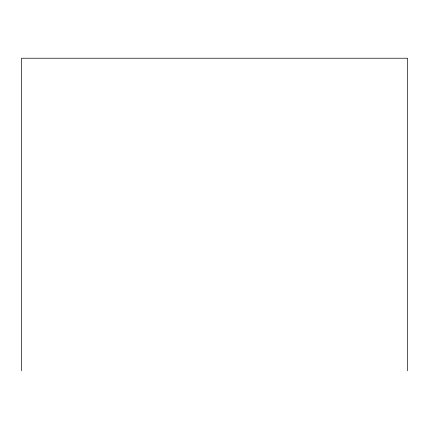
<?xml version="1.0" encoding="UTF-8"?>
<svg xmlns="http://www.w3.org/2000/svg" width="429" height="429" viewBox="0 0 429 429"><rect width="100%" height="100%" fill="white"/><g stroke="black" fill="none" stroke-linecap="round" stroke-linejoin="round"><path stroke-width="0.64" d="M407.55 370.774L407.55 58.226L21.45 58.226L21.45 370.774"/></g></svg>
